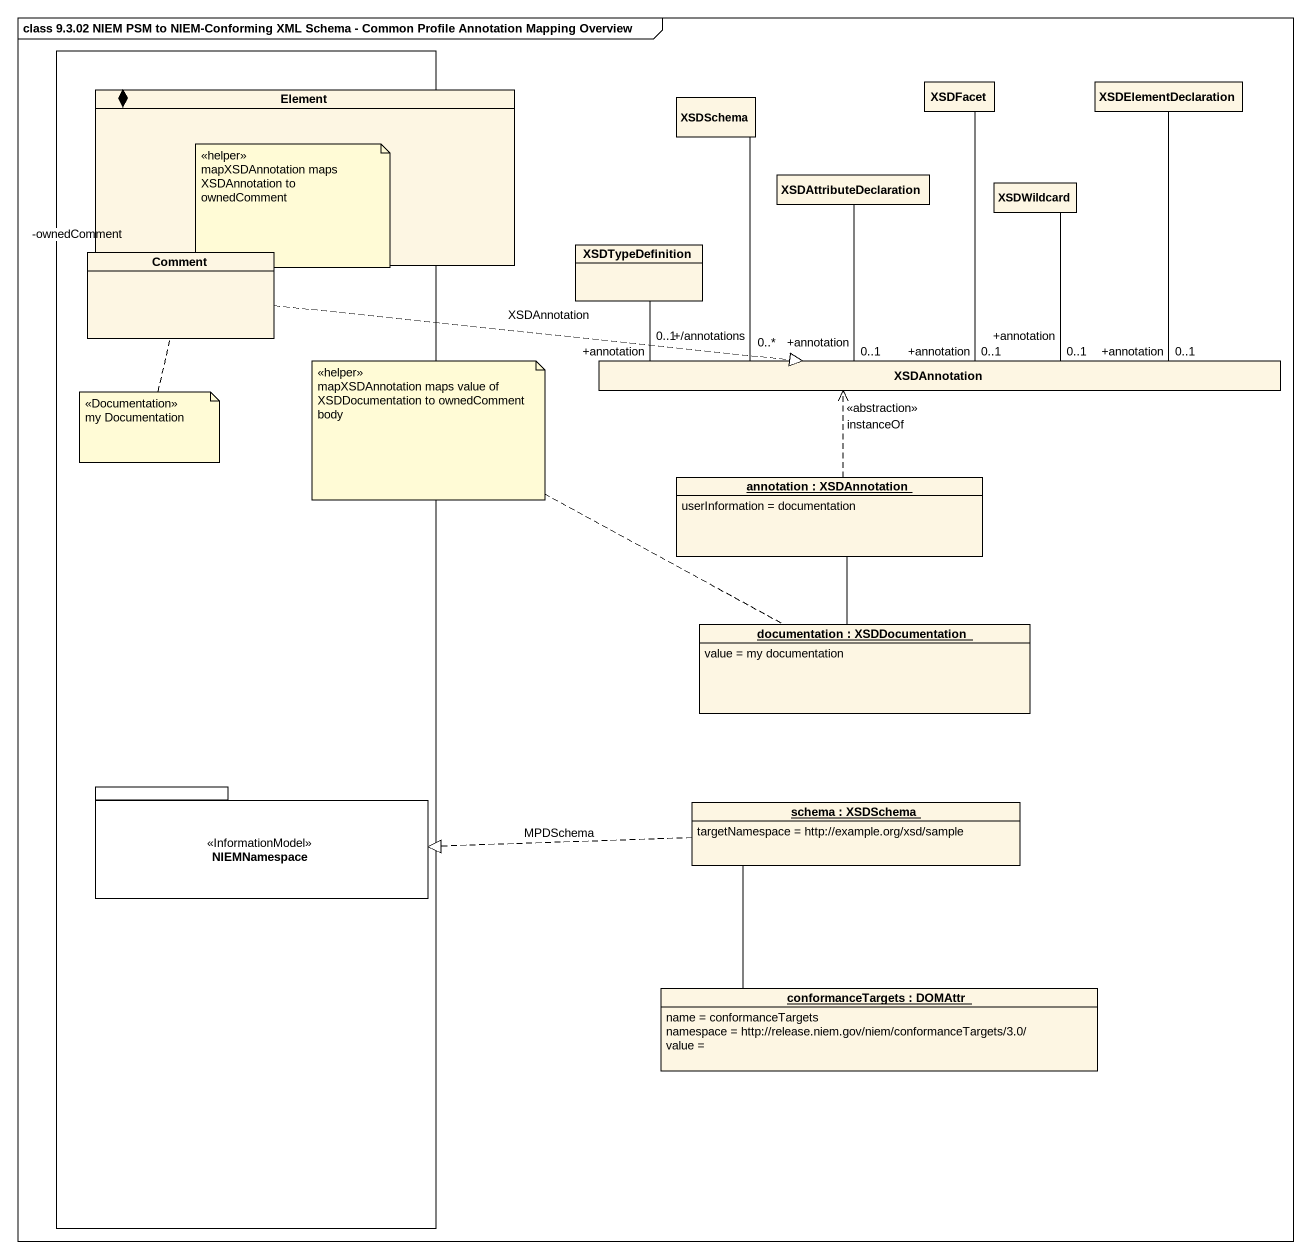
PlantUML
@startuml
mainframe class 9.3.02 NIEM PSM to NIEM-Conforming XML Schema - Common Profile Annotation Mapping Overview
hide circle
hide empty members
rectangle " " as rectangle1 {
  class Comment
  package NIEMNamespace <<InformationModel>> {
  }
}
class Element
class XSDSchema
class XSDFacet
class XSDElementDeclaration
class XSDAttributeDeclaration
class XSDWildcard
class XSDTypeDefinition
class XSDAnnotation
object "annotation : XSDAnnotation" as annotation_ {
  userInformation = documentation
}
object "documentation : XSDDocumentation" as documentation {
  value = my documentation
}
object "schema : XSDSchema" as schema {
  targetNamespace = http://example.org/xsd/sample
}
object "conformanceTargets : DOMAttr" as conformanceTargets {
  name = conformanceTargets
  namespace = http://release.niem.gov/niem/conformanceTargets/3.0/
  value =
}
Element *-- "-ownedComment" Comment
XSDWildcard -- "+annotation\n0..1" XSDAnnotation
Comment .right.|> XSDAnnotation : XSDAnnotation
XSDTypeDefinition -right- "+annotation\n0..1" XSDAnnotation
XSDAnnotation "+/annotations\n0..*" -up- XSDSchema
XSDAnnotation "+annotation\n0..1" -up- XSDFacet
XSDAnnotation "+annotation\n0..1" -up- XSDElementDeclaration
XSDAnnotation "+annotation\n0..1" -up- XSDAttributeDeclaration
annotation_ .up.> XSDAnnotation : <<abstraction>>\ninstanceOf
annotation_ -- documentation
schema .left.|> NIEMNamespace : MPDSchema
schema -- conformanceTargets
note as N1
  <<helper>>
  mapXSDAnnotation maps XSDAnnotation to ownedComment
end note
note left of documentation
  <<helper>>
  mapXSDAnnotation maps value of XSDDocumentation to ownedComment body
end note
note bottom of Comment
  <<Documentation>>
  my Documentation
end note
@enduml
